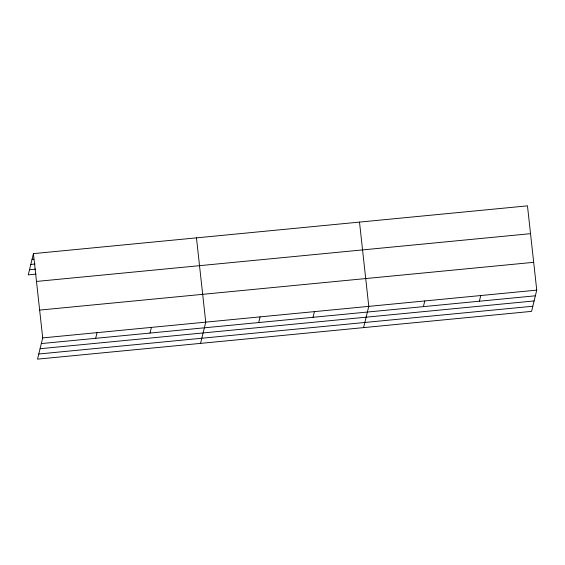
<?xml version="1.0" encoding="UTF-8"?>
<svg xmlns="http://www.w3.org/2000/svg" width="565" height="565" viewBox="0 0 565 565"><rect width="100%" height="100%" fill="white"/><g stroke="black" fill="none" stroke-linecap="round" stroke-linejoin="round"><path stroke-width="0.85" d="M33.427 253.629L42.707 337.898L37.53 359.142L531.573 311.372L536.75 290.128L527.47 205.858L33.427 253.629L28.25 274.873L36.139 274.11M95.669 338.322L97.053 332.644M150.015 333.068L151.399 327.389M200.561 343.372L205.738 322.135L196.465 237.865M258.699 322.559L260.084 316.88M313.045 317.304L314.43 311.626M363.599 327.608L368.776 306.371L359.495 222.102M423.383 306.633L424.767 300.954M479.374 301.223L480.759 295.544M32.043 259.307L33.794 259.137M30.793 264.441L35.171 264.017M29.5 269.738L35.637 269.145M36.492 281.441L530.535 233.67M39.642 310.093L533.685 262.322M42.707 337.898L536.75 290.128M41.323 343.577L535.366 295.806M40.073 348.711L534.116 300.94M38.78 354.001L532.823 306.23"/></g></svg>
